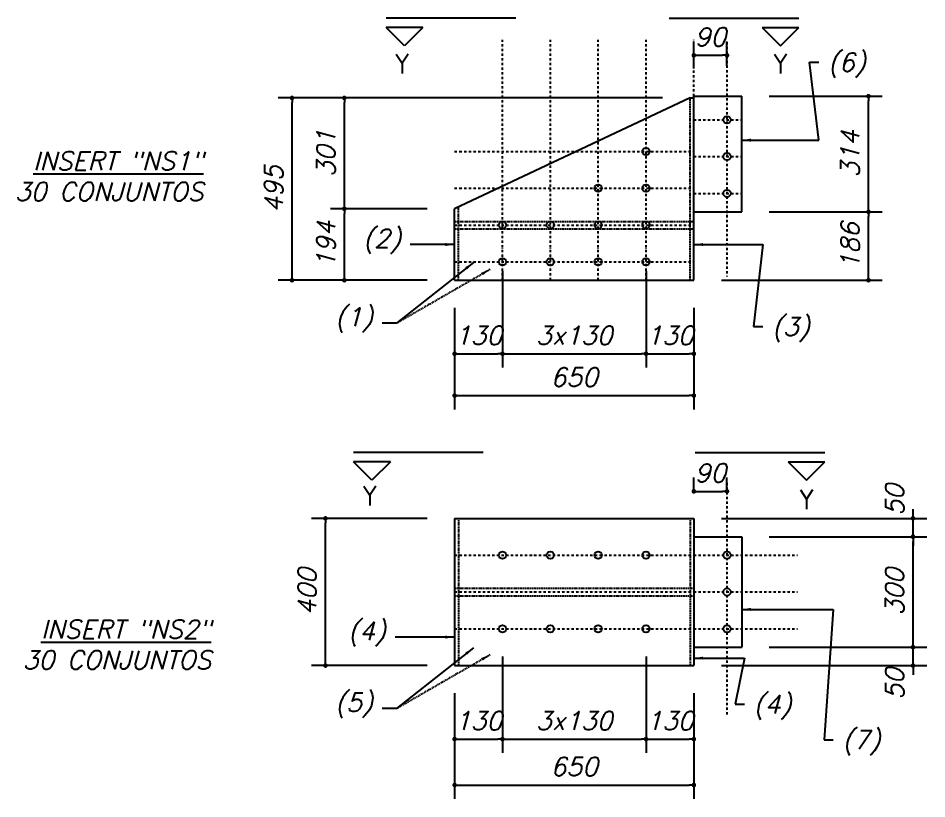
# Model space of a CAD drawing. Header units: millimetres. Extents: x -287396 to 401320, y -174247 to 142644.
# Drawn here: x 298324 to 323014, y 90990 to 112205 of the extents above; entities that cross this region are included whole.
import ezdxf

# ---------------------------------------------------------------- set-up
doc = ezdxf.new("R2010")
doc.units = ezdxf.units.MM
doc.header["$LTSCALE"] = 2.5
doc.linetypes.add('DASHDOTX2', pattern=[50.8, 25.4, -12.7, 0, -12.7])
doc.linetypes.add('DASHED', pattern=[19.05, 12.7, -6.35])
doc.styles.add('ROMANS', font='romans', dxfattribs={"oblique": 15})
doc.dimstyles.new('ESC.250', dxfattribs={"dimscale": 250, "dimtxt": 2, "dimasz": 1, "dimexe": 1.5, "dimexo": 3, "dimgap": 1, "dimtad": 1, "dimdec": 0, "dimtxsty": 'ROMANS', "dimblk": 'DOT', "dimcen": 1, "dimclrd": 2, "dimclre": 2, "dimadec": 4, "dimazin": 0, "dimtfac": 1, "dimtdec": 0, "dimtmove": 0, "dimatfit": 3, "dimfxl": 1, "dimarcsym": 0})

# ---------------------------------------------------------------- blocks, each defined once
blk = doc.blocks.new('DOT')
at = {"color": 0, "linetype": 'ByBlock'}
blk.add_line((-0.5, 0), (-1, 0), dxfattribs=at)
at = {"color": 0, "linetype": 'ByBlock', "const_width": 0.5}
blk.add_lwpolyline([(-0.25, 0, 1), (0.25, 0, 1)], format="xyb", close=True, dxfattribs=at)
blk = doc.blocks.new('*D189')
at = {"color": 2, "lineweight": -2}
for p, q in [((309434, 107023), (306812, 107023)), ((307187, 105208), (307187, 106898)), ((309434, 105083), (306812, 105083))]:
    blk.add_line(p, q, dxfattribs=at)
at = {"layer": 'DEFPOINTS', "color": 0}
for p in [(307187, 107023), (310184, 107023), (310184, 105083)]:
    blk.add_point(p, dxfattribs=at)
at = {"color": 2, "lineweight": -2, "xscale": 125, "yscale": 125, "zscale": 125}
for p, rotation in [((307187, 107023), 90), ((307187, 105083), 270)]:
    blk.add_blockref('DOT', p, dxfattribs=dict(at, rotation=rotation))
at = {"color": 0, "insert": (306687, 106053), "char_height": 500, "attachment_point": 5, "rotation": 90, "style": 'ROMANS'}
blk.add_mtext('194', dxfattribs=at)
blk = doc.blocks.new('_Dot')
at = {"color": 0, "linetype": 'ByBlock', "lineweight": -2}
blk.add_line((-0.5, 0), (-1, 0), dxfattribs=at)
at = {"color": 0, "linetype": 'ByBlock', "const_width": 0.5}
blk.add_lwpolyline([(-0.25, 0, 1), (0.25, 0, 1)], format="xyb", close=True, dxfattribs=at)
blk = doc.blocks.new('*D190')
at = {"color": 2, "lineweight": -2}
for p, q in [((315834, 110036), (306812, 110036)), ((307187, 107148), (307187, 109911)), ((309434, 107023), (306812, 107023))]:
    blk.add_line(p, q, dxfattribs=at)
at = {"layer": 'DEFPOINTS', "color": 0}
for p in [(307187, 110036), (316584, 110036), (310184, 107023)]:
    blk.add_point(p, dxfattribs=at)
at = {"color": 2, "lineweight": -2, "xscale": 125, "yscale": 125, "zscale": 125}
for p, rotation in [((307187, 110036), 90), ((307187, 107023), 270)]:
    blk.add_blockref('DOT', p, dxfattribs=dict(at, rotation=rotation))
at = {"color": 0, "insert": (306687, 108529), "char_height": 500, "attachment_point": 5, "rotation": 90, "style": 'ROMANS'}
blk.add_mtext('301', dxfattribs=at)
blk = doc.blocks.new('*D191')
at = {"color": 2, "lineweight": -2}
for p, q in [((315834, 110036), (305390, 110036)), ((305765, 105208), (305765, 109911)), ((309434, 105083), (305390, 105083))]:
    blk.add_line(p, q, dxfattribs=at)
at = {"layer": 'DEFPOINTS', "color": 0}
for p in [(305765, 110036), (316584, 110036), (310184, 105083)]:
    blk.add_point(p, dxfattribs=at)
at = {"color": 2, "lineweight": -2, "xscale": 125, "yscale": 125, "zscale": 125}
for p, rotation in [((305765, 110036), 90), ((305765, 105083), 270)]:
    blk.add_blockref('DOT', p, dxfattribs=dict(at, rotation=rotation))
at = {"color": 0, "insert": (305265, 107559), "char_height": 500, "attachment_point": 5, "rotation": 90, "style": 'ROMANS'}
blk.add_mtext('495', dxfattribs=at)
blk = doc.blocks.new('*D192')
at = {"color": 2, "lineweight": -2}
for p, q in [((310184, 104333), (310184, 101573)), ((316684, 104333), (316684, 101573)), ((310309, 101948), (316559, 101948))]:
    blk.add_line(p, q, dxfattribs=at)
at = {"layer": 'DEFPOINTS', "color": 0}
for p in [(310184, 105083), (316684, 105083), (316684, 101948)]:
    blk.add_point(p, dxfattribs=at)
at = {"color": 2, "lineweight": -2, "xscale": 125, "yscale": 125, "zscale": 125, "rotation": 180}
blk.add_blockref('DOT', (310184, 101948), dxfattribs=at)
at = {"color": 2, "lineweight": -2, "xscale": 125, "yscale": 125, "zscale": 125}
blk.add_blockref('DOT', (316684, 101948), dxfattribs=at)
at = {"color": 0, "insert": (313434, 102448), "char_height": 500, "attachment_point": 5, "style": 'ROMANS'}
blk.add_mtext('650', dxfattribs=at)
blk = doc.blocks.new('*D193')
at = {"color": 2, "lineweight": -2}
for p, q in [((318734, 106943), (321804, 106943)), ((321429, 105208), (321429, 106818)), ((317434, 105083), (321804, 105083))]:
    blk.add_line(p, q, dxfattribs=at)
at = {"layer": 'DEFPOINTS', "color": 0}
for p in [(317984, 106943), (321429, 106943), (316684, 105083)]:
    blk.add_point(p, dxfattribs=at)
at = {"color": 2, "lineweight": -2, "xscale": 125, "yscale": 125, "zscale": 125}
for p, rotation in [((321429, 106943), 90), ((321429, 105083), 270)]:
    blk.add_blockref('DOT', p, dxfattribs=dict(at, rotation=rotation))
at = {"color": 0, "insert": (320929, 106013), "char_height": 500, "attachment_point": 5, "rotation": 90, "style": 'ROMANS'}
blk.add_mtext('186', dxfattribs=at)
blk = doc.blocks.new('*D194')
at = {"color": 2, "lineweight": -2}
for p, q in [((318734, 110083), (321804, 110083)), ((321429, 107068), (321429, 109958)), ((318734, 106943), (321804, 106943))]:
    blk.add_line(p, q, dxfattribs=at)
at = {"layer": 'DEFPOINTS', "color": 0}
for p in [(317984, 110083), (321429, 110083), (317984, 106943)]:
    blk.add_point(p, dxfattribs=at)
at = {"color": 2, "lineweight": -2, "xscale": 125, "yscale": 125, "zscale": 125}
for p, rotation in [((321429, 110083), 90), ((321429, 106943), 270)]:
    blk.add_blockref('DOT', p, dxfattribs=dict(at, rotation=rotation))
at = {"color": 0, "insert": (320929, 108513), "char_height": 500, "attachment_point": 5, "rotation": 90, "style": 'ROMANS'}
blk.add_mtext('314', dxfattribs=at)
blk = doc.blocks.new('*D195')
at = {"color": 2, "lineweight": -2}
for p, q in [((310184, 93861), (310184, 90990)), ((316684, 93861), (316684, 90990)), ((310309, 91365), (316559, 91365))]:
    blk.add_line(p, q, dxfattribs=at)
at = {"layer": 'DEFPOINTS', "color": 0}
for p in [(310184, 94611), (316684, 94611), (316684, 91365)]:
    blk.add_point(p, dxfattribs=at)
at = {"color": 2, "lineweight": -2, "xscale": 125, "yscale": 125, "zscale": 125, "rotation": 180}
blk.add_blockref('DOT', (310184, 91365), dxfattribs=at)
at = {"color": 2, "lineweight": -2, "xscale": 125, "yscale": 125, "zscale": 125}
blk.add_blockref('DOT', (316684, 91365), dxfattribs=at)
at = {"color": 0, "insert": (313434, 91865), "char_height": 500, "attachment_point": 5, "style": 'ROMANS'}
blk.add_mtext('650', dxfattribs=at)
blk = doc.blocks.new('*D196')
at = {"color": 2, "lineweight": -2}
for p, q in [((311484, 94861), (311484, 92238)), ((310184, 93861), (310184, 92238)), ((310309, 92613), (311359, 92613))]:
    blk.add_line(p, q, dxfattribs=at)
at = {"layer": 'DEFPOINTS', "color": 0}
for p in [(311484, 95611), (310184, 94611), (311484, 92613)]:
    blk.add_point(p, dxfattribs=at)
at = {"color": 2, "lineweight": -2, "xscale": 125, "yscale": 125, "zscale": 125, "rotation": 180}
blk.add_blockref('DOT', (310184, 92613), dxfattribs=at)
at = {"color": 2, "lineweight": -2, "xscale": 125, "yscale": 125, "zscale": 125}
blk.add_blockref('DOT', (311484, 92613), dxfattribs=at)
at = {"color": 0, "insert": (310834, 93113), "char_height": 500, "attachment_point": 5, "style": 'ROMANS'}
blk.add_mtext('130', dxfattribs=at)
blk = doc.blocks.new('*D197')
at = {"color": 2, "lineweight": -2}
for p, q in [((311484, 94861), (311484, 92238)), ((315384, 94861), (315384, 92238)), ((311609, 92613), (315259, 92613))]:
    blk.add_line(p, q, dxfattribs=at)
at = {"layer": 'DEFPOINTS', "color": 0}
for p in [(311484, 95611), (315384, 95611), (315384, 92613)]:
    blk.add_point(p, dxfattribs=at)
at = {"color": 2, "lineweight": -2, "xscale": 125, "yscale": 125, "zscale": 125, "rotation": 180}
blk.add_blockref('DOT', (311484, 92613), dxfattribs=at)
at = {"color": 2, "lineweight": -2, "xscale": 125, "yscale": 125, "zscale": 125}
blk.add_blockref('DOT', (315384, 92613), dxfattribs=at)
at = {"color": 0, "insert": (313434, 93113), "char_height": 500, "attachment_point": 5, "style": 'ROMANS'}
blk.add_mtext('3x130', dxfattribs=at)
blk = doc.blocks.new('*D198')
at = {"color": 2, "lineweight": -2}
for p, q in [((315384, 94861), (315384, 92238)), ((316684, 93861), (316684, 92238)), ((315509, 92613), (316559, 92613))]:
    blk.add_line(p, q, dxfattribs=at)
at = {"layer": 'DEFPOINTS', "color": 0}
for p in [(315384, 95611), (316684, 94611), (316684, 92613)]:
    blk.add_point(p, dxfattribs=at)
at = {"color": 2, "lineweight": -2, "xscale": 125, "yscale": 125, "zscale": 125, "rotation": 180}
blk.add_blockref('DOT', (315384, 92613), dxfattribs=at)
at = {"color": 2, "lineweight": -2, "xscale": 125, "yscale": 125, "zscale": 125}
blk.add_blockref('DOT', (316684, 92613), dxfattribs=at)
at = {"color": 0, "insert": (316034, 93113), "char_height": 500, "attachment_point": 5, "style": 'ROMANS'}
blk.add_mtext('130', dxfattribs=at)
blk = doc.blocks.new('*D199')
at = {"color": 2, "lineweight": -2}
for p, q in [((322639, 95236), (322639, 95361)), ((318734, 95111), (323014, 95111)), ((322639, 94611), (322639, 95111)), ((317434, 94611), (323014, 94611)), ((322639, 94486), (322639, 94361))]:
    blk.add_line(p, q, dxfattribs=at)
at = {"layer": 'DEFPOINTS', "color": 0}
for p in [(317984, 95111), (322639, 95111), (316684, 94611)]:
    blk.add_point(p, dxfattribs=at)
at = {"color": 2, "lineweight": -2, "xscale": 125, "yscale": 125, "zscale": 125}
for p, rotation in [((322639, 95111), 270), ((322639, 94611), 90)]:
    blk.add_blockref('DOT', p, dxfattribs=dict(at, rotation=rotation))
at = {"color": 0, "insert": (322139, 94111), "char_height": 500, "attachment_point": 5, "rotation": 90, "style": 'ROMANS'}
blk.add_mtext('50', dxfattribs=at)
blk = doc.blocks.new('*D200')
at = {"color": 2, "lineweight": -2}
for p, q in [((318734, 98111), (323014, 98111)), ((322639, 95236), (322639, 97986)), ((318734, 95111), (323014, 95111))]:
    blk.add_line(p, q, dxfattribs=at)
at = {"layer": 'DEFPOINTS', "color": 0}
for p in [(317984, 98111), (322639, 98111), (317984, 95111)]:
    blk.add_point(p, dxfattribs=at)
at = {"color": 2, "lineweight": -2, "xscale": 125, "yscale": 125, "zscale": 125}
for p, rotation in [((322639, 98111), 90), ((322639, 95111), 270)]:
    blk.add_blockref('DOT', p, dxfattribs=dict(at, rotation=rotation))
at = {"color": 0, "insert": (322139, 96611), "char_height": 500, "attachment_point": 5, "rotation": 90, "style": 'ROMANS'}
blk.add_mtext('300', dxfattribs=at)
blk = doc.blocks.new('*D201')
at = {"color": 2, "lineweight": -2}
for p, q in [((322639, 98736), (322639, 98861)), ((317434, 98611), (323014, 98611)), ((322639, 98111), (322639, 98611)), ((318734, 98111), (323014, 98111)), ((322639, 97986), (322639, 97861))]:
    blk.add_line(p, q, dxfattribs=at)
at = {"layer": 'DEFPOINTS', "color": 0}
for p in [(316684, 98611), (322639, 98611), (317984, 98111)]:
    blk.add_point(p, dxfattribs=at)
at = {"color": 2, "lineweight": -2, "xscale": 125, "yscale": 125, "zscale": 125}
for p, rotation in [((322639, 98611), 270), ((322639, 98111), 90)]:
    blk.add_blockref('DOT', p, dxfattribs=dict(at, rotation=rotation))
at = {"color": 0, "insert": (322139, 99111), "char_height": 500, "attachment_point": 5, "rotation": 90, "style": 'ROMANS'}
blk.add_mtext('50', dxfattribs=at)
blk = doc.blocks.new('*D202')
at = {"color": 2, "lineweight": -2}
for p, q in [((311484, 105333), (311484, 102710)), ((310184, 104333), (310184, 102710)), ((310309, 103085), (311359, 103085))]:
    blk.add_line(p, q, dxfattribs=at)
at = {"layer": 'DEFPOINTS', "color": 0}
for p in [(311484, 106083), (310184, 105083), (311484, 103085)]:
    blk.add_point(p, dxfattribs=at)
at = {"color": 2, "lineweight": -2, "xscale": 125, "yscale": 125, "zscale": 125, "rotation": 180}
blk.add_blockref('DOT', (310184, 103085), dxfattribs=at)
at = {"color": 2, "lineweight": -2, "xscale": 125, "yscale": 125, "zscale": 125}
blk.add_blockref('DOT', (311484, 103085), dxfattribs=at)
at = {"color": 0, "insert": (310834, 103585), "char_height": 500, "attachment_point": 5, "style": 'ROMANS'}
blk.add_mtext('130', dxfattribs=at)
blk = doc.blocks.new('*D203')
at = {"color": 2, "lineweight": -2}
for p, q in [((311484, 105333), (311484, 102710)), ((315384, 105333), (315384, 102710)), ((311609, 103085), (315259, 103085))]:
    blk.add_line(p, q, dxfattribs=at)
at = {"layer": 'DEFPOINTS', "color": 0}
for p in [(311484, 106083), (315384, 106083), (315384, 103085)]:
    blk.add_point(p, dxfattribs=at)
at = {"color": 2, "lineweight": -2, "xscale": 125, "yscale": 125, "zscale": 125, "rotation": 180}
blk.add_blockref('DOT', (311484, 103085), dxfattribs=at)
at = {"color": 2, "lineweight": -2, "xscale": 125, "yscale": 125, "zscale": 125}
blk.add_blockref('DOT', (315384, 103085), dxfattribs=at)
at = {"color": 0, "insert": (313434, 103585), "char_height": 500, "attachment_point": 5, "style": 'ROMANS'}
blk.add_mtext('3x130', dxfattribs=at)
blk = doc.blocks.new('*D204')
at = {"color": 2, "lineweight": -2}
for p, q in [((315384, 105333), (315384, 102710)), ((316684, 104333), (316684, 102710)), ((315509, 103085), (316559, 103085))]:
    blk.add_line(p, q, dxfattribs=at)
at = {"layer": 'DEFPOINTS', "color": 0}
for p in [(315384, 106083), (316684, 105083), (316684, 103085)]:
    blk.add_point(p, dxfattribs=at)
at = {"color": 2, "lineweight": -2, "xscale": 125, "yscale": 125, "zscale": 125, "rotation": 180}
blk.add_blockref('DOT', (315384, 103085), dxfattribs=at)
at = {"color": 2, "lineweight": -2, "xscale": 125, "yscale": 125, "zscale": 125}
blk.add_blockref('DOT', (316684, 103085), dxfattribs=at)
at = {"color": 0, "insert": (316034, 103585), "char_height": 500, "attachment_point": 5, "style": 'ROMANS'}
blk.add_mtext('130', dxfattribs=at)
blk = doc.blocks.new('*D226')
at = {"color": 2, "lineweight": -2}
for p, q in [((309434, 98611), (306299, 98611)), ((306674, 94736), (306674, 98486)), ((309434, 94611), (306299, 94611))]:
    blk.add_line(p, q, dxfattribs=at)
at = {"layer": 'DEFPOINTS', "color": 0}
for p in [(306674, 98611), (310184, 98611), (310184, 94611)]:
    blk.add_point(p, dxfattribs=at)
at = {"color": 2, "lineweight": -2, "xscale": 125, "yscale": 125, "zscale": 125}
for p, rotation in [((306674, 98611), 90), ((306674, 94611), 270)]:
    blk.add_blockref('DOT', p, dxfattribs=dict(at, rotation=rotation))
at = {"color": 0, "insert": (306174, 96611), "char_height": 500, "attachment_point": 5, "rotation": 90, "style": 'ROMANS'}
blk.add_mtext('400', dxfattribs=at)
blk = doc.blocks.new('*D227')
at = {"color": 2, "lineweight": -2}
for p, q in [((316684, 99361), (316684, 99721)), ((317584, 99361), (317584, 99721)), ((316809, 99346), (317459, 99346))]:
    blk.add_line(p, q, dxfattribs=at)
at = {"layer": 'DEFPOINTS', "color": 0}
for p in [(317584, 99346), (316684, 98611), (317584, 98611)]:
    blk.add_point(p, dxfattribs=at)
at = {"color": 2, "lineweight": -2, "xscale": 125, "yscale": 125, "zscale": 125, "rotation": 180}
blk.add_blockref('DOT', (316684, 99346), dxfattribs=at)
at = {"color": 2, "lineweight": -2, "xscale": 125, "yscale": 125, "zscale": 125}
blk.add_blockref('DOT', (317584, 99346), dxfattribs=at)
at = {"color": 0, "insert": (317134, 99846), "char_height": 500, "attachment_point": 5, "style": 'ROMANS'}
blk.add_mtext('90', dxfattribs=at)
blk = doc.blocks.new('*D228')
at = {"color": 2, "lineweight": -2}
for p, q in [((316684, 110833), (316684, 111570)), ((317584, 110922), (317584, 111570)), ((316809, 111195), (317459, 111195))]:
    blk.add_line(p, q, dxfattribs=at)
at = {"layer": 'DEFPOINTS', "color": 0}
for p in [(317584, 111195), (317584, 110172), (316684, 110083)]:
    blk.add_point(p, dxfattribs=at)
at = {"color": 2, "lineweight": -2, "xscale": 125, "yscale": 125, "zscale": 125, "rotation": 180}
blk.add_blockref('DOT', (316684, 111195), dxfattribs=at)
at = {"color": 2, "lineweight": -2, "xscale": 125, "yscale": 125, "zscale": 125}
blk.add_blockref('DOT', (317584, 111195), dxfattribs=at)
at = {"color": 0, "insert": (317134, 111695), "char_height": 500, "attachment_point": 5, "style": 'ROMANS'}
blk.add_mtext('90', dxfattribs=at)

msp = doc.modelspace()

# ---------------------------------------------------------------- linework, layer by layer
at = {"color": 4}
for p, q in [((311845.241, 112204.575), (308319.73, 112204.575)), ((316014.374, 112204.575), (319539.885, 112204.575)), ((309319.73, 111954.575), (308319.73, 111954.575)), ((308819.73, 111454.575), (308319.73, 111954.575)), ((309319.73, 111954.575), (308819.73, 111454.575)), ((318539.885, 111954.575), (319039.885, 111454.575)), ((318539.885, 111954.575), (319539.885, 111954.575)), ((319039.885, 111454.575), (319539.885, 111954.575)), ((310963.158, 100399.482), (307437.647, 100399.482)), ((316718.498, 100399.482), (320244.009, 100399.482)), ((308437.647, 100149.482), (307437.647, 100149.482)), ((307937.647, 99649.482), (307437.647, 100149.482)), ((308437.647, 100149.482), (307937.647, 99649.482)), ((319244.009, 100149.482), (319744.009, 99649.482)), ((319244.009, 100149.482), (320244.009, 100149.482)), ((319744.009, 99649.482), (320244.009, 100149.482))]:
    msp.add_line(p, q, dxfattribs=at)
at = {"color": 2, "linetype": 'DASHDOTX2'}
for p, q in [((311484.46, 105082.81), (311484.46, 111619.894)), ((312784.46, 105082.81), (312784.46, 111619.894)), ((314084.46, 105082.81), (314084.46, 111619.894)), ((315384.46, 105082.81), (315384.46, 111619.894)), ((316684.46, 110082.81), (316684.46, 111619.894)), ((317584.46, 111553.7), (317584.46, 105184.139)), ((316684.46, 109442.81), (317984.46, 109442.81)), ((310184.46, 108582.81), (316684.46, 108582.81)), ((316684.46, 108442.81), (317984.46, 108442.81)), ((310184.46, 107582.81), (316684.46, 107582.81)), ((316684.46, 107442.81), (317984.46, 107442.81)), ((310184.46, 106582.81), (316684.46, 106582.81)), ((310184.46, 105582.81), (316684.46, 105582.81)), ((317584.46, 99575.065), (317584.46, 93271.171)), ((310184.46, 97610.734), (316684.46, 97610.734)), ((316684.46, 97610.734), (319500.094, 97610.734)), ((310184.46, 96610.734), (316684.46, 96610.734)), ((316684.46, 96610.734), (319500.094, 96610.734)), ((310184.46, 95610.734), (316684.46, 95610.734)), ((316684.46, 95610.734), (319500.094, 95610.734))]:
    msp.add_line(p, q, dxfattribs=at)
at = {"color": 7}
for p, q in [((316584.46, 110035.733), (310184.46, 107022.81)), ((316584.46, 110035.733), (316684.46, 110035.733)), ((316684.46, 105082.81), (316684.46, 110082.81)), ((316684.46, 110082.81), (317984.46, 110082.81)), ((317984.46, 106942.81), (317984.46, 110082.81)), ((310184.46, 105082.81), (310184.46, 107022.81)), ((316684.46, 106942.81), (317984.46, 106942.81)), ((310184.46, 105082.81), (316684.46, 105082.81)), ((310184.46, 98610.734), (310184.46, 94610.734)), ((310184.46, 98610.734), (316684.46, 98610.734)), ((316684.46, 98610.734), (316684.46, 94610.734)), ((316684.46, 98110.734), (317984.46, 98110.734)), ((317984.46, 98110.734), (317984.46, 95110.734)), ((316684.46, 95110.734), (317984.46, 95110.734)), ((310184.46, 94610.734), (316684.46, 94610.734))]:
    msp.add_line(p, q, dxfattribs=at)
at = {"color": 2, "linetype": 'DASHED'}
for p, q in [((316584.46, 105082.81), (316584.46, 110035.733)), ((310284.46, 105082.81), (310284.46, 107069.887)), ((310184.46, 106682.81), (316684.46, 106682.81)), ((310184.46, 106482.81), (316684.46, 106482.81)), ((310284.46, 98610.734), (310284.46, 94610.734)), ((316584.46, 98610.734), (316584.46, 94610.734)), ((310184.46, 96710.734), (316684.46, 96710.734)), ((310184.46, 96510.734), (316684.46, 96510.734))]:
    msp.add_line(p, q, dxfattribs=at)
at = {"color": 7}
for centre in [(317584.46, 109442.81), (315384.46, 108582.81), (317584.46, 108442.81), (314084.46, 107582.81), (315384.46, 107582.81), (317584.46, 107442.81), (311484.46, 106582.81), (312784.46, 106582.81), (314084.46, 106582.81), (315384.46, 106582.81), (311484.46, 105582.81), (312784.46, 105582.81), (314084.46, 105582.81), (315384.46, 105582.81), (311484.46, 97610.734), (312784.46, 97610.734), (314084.46, 97610.734), (315384.46, 97610.734), (317584.46, 97610.734), (317584.46, 96610.734), (311484.46, 95610.734), (312784.46, 95610.734), (314084.46, 95610.734), (315384.46, 95610.734), (317584.46, 95610.734)]:
    msp.add_circle(centre, 100, dxfattribs=at)

# ---------------------------------------------------------------- texts
at = {"style": 'ROMANS', "width": 0.9}
for p in [(308576.605, 110701.354), (318858.603, 110701.354), (307694.521, 98961.543), (319562.726, 98857.875)]:
    msp.add_text('Y', height=528, dxfattribs=at).set_placement(p)
at = {"color": 7, "char_height": 500, "style": 'ROMANS'}
for s, insert, width, attachment_point in [('(6)', (320327.188, 111255.959), 1267.37096, 1), ('(2)', (308725.596, 105802.81), 301.52763, 9), ('(3)', (318805.954, 104072.306), 989.09098, 1), ('(4)', (318305.922, 93808.228), 1095.84559, 1), ('(7)', (320722.809, 92843.313), 1267.37096, 1)]:
    msp.add_mtext(s, dxfattribs=dict(at, insert=insert, width=width, attachment_point=attachment_point))
at = {"color": 7, "char_height": 500, "attachment_point": 9, "style": 'ROMANS'}
for s, insert in [('{\\LINSERT "NS1"\\P}30 CONJUNTOS', (303355.982, 107241.092)), ('(1)', (307962.986, 103666.745)), ('{\\LINSERT "NS2"\\P}30 CONJUNTOS', (303569.01, 94515.386)), ('(4)', (308314.084, 95135.212)), ('(5)', (307962.986, 93194.669))]:
    msp.add_mtext(s, dxfattribs=dict(at, insert=insert))

# ---------------------------------------------------------------- dimensions: what is measured, and where the dimension line sits
at = {"color": 7}
for base, p1, p2, picture, middle in [((317584.46, 111194.697), (316684.46, 110082.81), (317584.46, 110171.629), '*D228', (317134.46, 111194.697)), ((311484.46, 103084.834), (310184.46, 105082.81), (311484.46, 106082.81), '*D202', (310834.46, 103084.834)), ((316684.46, 103084.834), (315384.46, 106082.81), (316684.46, 105082.81), '*D204', (316034.46, 103084.834)), ((317584.46, 99345.795), (316684.46, 98610.734), (317584.46, 98610.734), '*D227', (317134.46, 99345.795)), ((311484.46, 92612.759), (310184.46, 94610.734), (311484.46, 95610.734), '*D196', (310834.46, 92612.759)), ((316684.46, 92612.759), (315384.46, 95610.734), (316684.46, 94610.734), '*D198', (316034.46, 92612.759))]:
    dim = msp.add_linear_dim(base=base, p1=p1, p2=p2, dimstyle='ESC.250', override={"dimasz": 0.5, "dimlfac": 0.1, "dimtmove": 1}, dxfattribs=at)
    dim.commit()
    dim.dimension.update_dxf_attribs({"geometry": picture, "text_midpoint": middle, "dimtype": 160})
for base, p1, p2, picture, middle in [((321429.434, 110082.81), (317984.46, 106942.81), (317984.46, 110082.81), '*D194', (320929.434, 108512.81)), ((305765.087, 110035.733), (310184.46, 105082.81), (316584.46, 110035.733), '*D191', (305265.087, 107559.271)), ((307186.581, 110035.733), (310184.46, 107022.81), (316584.46, 110035.733), '*D190', (306686.581, 108529.271)), ((307186.581, 107022.81), (310184.46, 105082.81), (310184.46, 107022.81), '*D189', (306686.581, 106052.81)), ((321429.434, 106942.81), (316684.46, 105082.81), (317984.46, 106942.81), '*D193', (320929.434, 106012.81)), ((306673.882, 98610.734), (310184.46, 94610.734), (310184.46, 98610.734), '*D226', (306173.882, 96610.734)), ((322639.439, 98110.734), (317984.46, 95110.734), (317984.46, 98110.734), '*D200', (322139.439, 96610.734))]:
    dim = msp.add_linear_dim(base=base, p1=p1, p2=p2, angle=90, dimstyle='ESC.250', override={"dimasz": 0.5, "dimlfac": 0.1, "dimtmove": 1}, dxfattribs=at)
    dim.commit()
    dim.dimension.update_dxf_attribs({"geometry": picture, "text_midpoint": middle})
for base, p1, p2, picture, middle in [((315384.46, 103084.834), (311484.46, 106082.81), (315384.46, 106082.81), '*D203', (313434.46, 103584.834)), ((315384.46, 92612.759), (311484.46, 95610.734), (315384.46, 95610.734), '*D197', (313434.46, 93112.759))]:
    dim = msp.add_linear_dim(base=base, p1=p1, p2=p2, text='3x130', dimstyle='ESC.250', override={"dimasz": 0.5, "dimlfac": 0.1, "dimtmove": 1}, dxfattribs=at)
    dim.commit()
    dim.dimension.update_dxf_attribs({"geometry": picture, "text_midpoint": middle})
for base, p1, p2, picture, middle in [((316684.46, 101948.294), (310184.46, 105082.81), (316684.46, 105082.81), '*D192', (313434.46, 102448.294)), ((316684.46, 91364.783), (310184.46, 94610.734), (316684.46, 94610.734), '*D195', (313434.46, 91864.783))]:
    dim = msp.add_linear_dim(base=base, p1=p1, p2=p2, dimstyle='ESC.250', override={"dimasz": 0.5, "dimlfac": 0.1, "dimtmove": 1}, dxfattribs=at)
    dim.commit()
    dim.dimension.update_dxf_attribs({"geometry": picture, "text_midpoint": middle})
for base, p1, p2, picture, middle in [((322639.439, 98610.734), (317984.46, 98110.734), (316684.46, 98610.734), '*D201', (322639.439, 99110.734)), ((322639.439, 95110.734), (316684.46, 94610.734), (317984.46, 95110.734), '*D199', (322639.439, 94110.734))]:
    dim = msp.add_linear_dim(base=base, p1=p1, p2=p2, angle=90, dimstyle='ESC.250', override={"dimasz": 0.5, "dimlfac": 0.1, "dimtmove": 1}, dxfattribs=at)
    dim.commit()
    dim.dimension.update_dxf_attribs({"geometry": picture, "text_midpoint": middle, "dimtype": 160})

# ---------------------------------------------------------------- leaders
at = {"color": 7, "annotation_type": 0, "has_hookline": 1, "text_width": 994.078}
for points, hookline_direction in [([(317984.46, 108889.284), (320077.188, 108889.284), (319827.188, 111005.959), (320077.188, 111005.959)], 0), ([(310184.46, 106052.81), (308975.596, 106052.81)], 1), ([(316684.46, 106052.81), (318555.954, 106052.81), (318305.954, 103822.306), (318555.954, 103822.306)], 0), ([(310696.792, 105562.928), (308606.461, 103916.745), (308212.986, 103916.745)], 1), ([(317984.46, 96136.683), (320472.809, 96136.683), (320222.809, 92593.313), (320472.809, 92593.313)], 0), ([(310184.46, 95385.212), (308564.084, 95385.212)], 1), ([(310696.792, 95090.852), (308606.461, 93444.669), (308212.986, 93444.669)], 1), ([(316684.46, 94813.489), (318055.922, 94813.489), (317805.922, 93558.228), (318055.922, 93558.228)], 0)]:
    msp.add_leader(points, dimstyle='ESC.250', override={"dimgap": 1, "dimtad": 0}, dxfattribs=dict(at, hookline_direction=hookline_direction))
at = {"color": 7, "linetype": 'DASHED'}
for points in [[(311147.601, 105379.09), (308606.461, 103916.745), (308212.986, 103916.745)], [(311147.601, 94907.015), (308606.461, 93444.669), (308212.986, 93444.669)]]:
    msp.add_leader(points, dimstyle='ESC.250', override={"dimgap": 1, "dimtad": 0}, dxfattribs=at)

doc.saveas('drawing.dxf')
